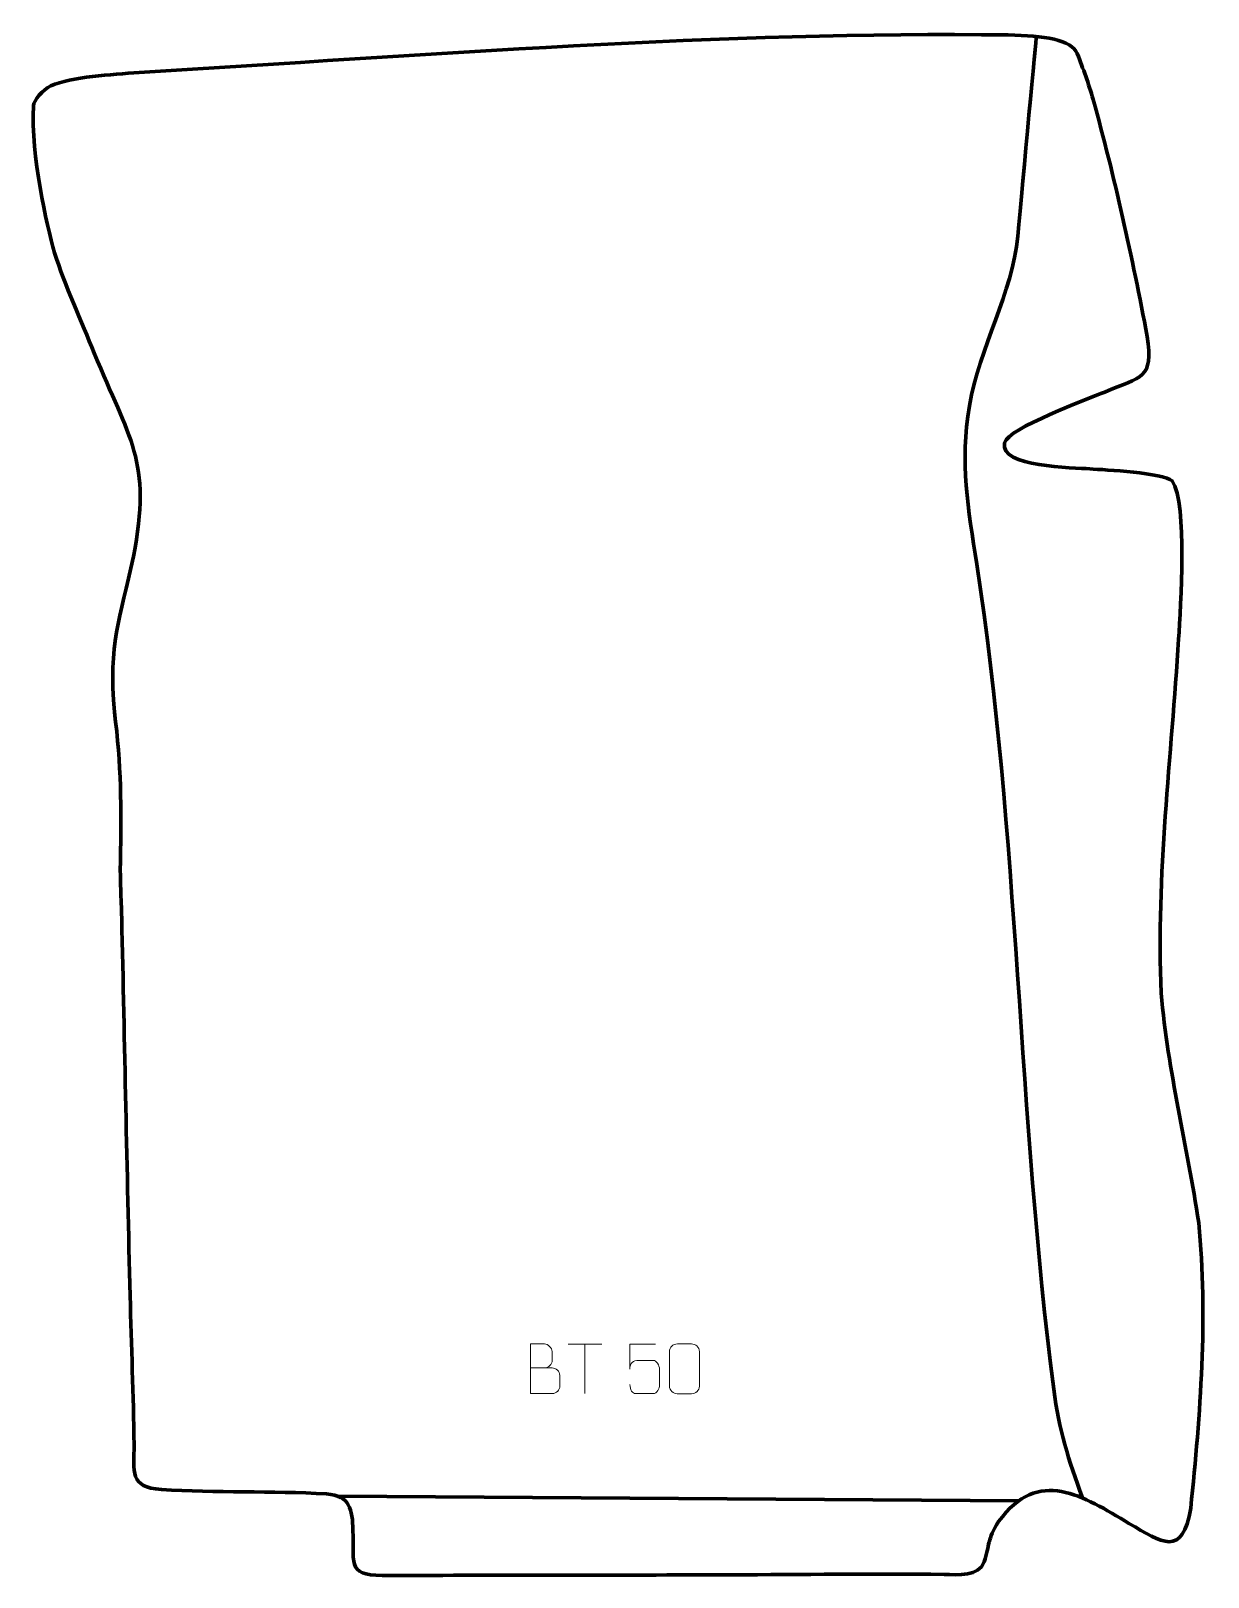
# Model space of a CAD drawing. Header units: millimetres. Extents: x 917 to 1509, y 12 to 789.
import ezdxf

# ---------------------------------------------------------------- set-up
doc = ezdxf.new("R2010")
doc.units = ezdxf.units.MM
doc.header["$MEASUREMENT"] = 0
doc.layers.add('layer 2', color=7, linetype='Continuous')
doc.layers.add('layer 3', color=7, linetype='Continuous')

msp = doc.modelspace()

# ---------------------------------------------------------------- linework, layer by layer
at = {"layer": 'layer 2', "color": 142, "lineweight": 158}
msp.add_open_spline([(1445.6705, 52.0232), (1438.6101, 71.357), (1433.9547, 86.0443), (1431.2759, 106.6314), (1431.2759, 106.6314), (1413.3813, 244.1582), (1413.5131, 386.2715), (1392.5609, 521.2268), (1392.5609, 521.2268), (1388.2025, 549.1722), (1384.0784, 572.3451), (1388.8827, 600.7781), (1388.8827, 600.7781), (1393.9272, 630.6332), (1410.6095, 657.3649), (1413.1993, 686.03), (1413.1993, 686.03), (1415.7891, 714.6951), (1422.481, 786.4477), (1422.481, 786.4477)], degree=3, knots=[0, 0, 0, 0, 0.16666667, 0.16666667, 0.16666667, 0.16666667, 0.33333333, 0.33333333, 0.33333333, 0.33333333, 0.5, 0.5, 0.5, 0.5, 0.66666667, 0.66666667, 0.66666667, 0.66666667, 1, 1, 1, 1], dxfattribs=at)
at = {"layer": 'layer 2', "color": 250, "lineweight": 9}
for points, knots in [([(1168.3523, 117.4262), (1171.9909, 117.4266), (1175.578, 117.4266), (1179.2174, 117.4262), (1179.2174, 117.4262), (1181.1928, 117.4089), (1183.1164, 115.6728), (1183.1164, 113.6232), (1183.1164, 113.6232), (1183.116, 112.4946), (1183.116, 109.4452), (1183.1164, 108.3163), (1183.1164, 108.3163), (1183.134, 106.4584), (1181.5919, 104.4445), (1179.2704, 104.4614), (1179.2704, 104.4614), (1175.6306, 104.4618), (1171.9912, 104.4618), (1168.3523, 104.4614), (1168.3523, 104.4614), (1168.3523, 112.7797), (1168.3523, 121.0975), (1168.3523, 129.415), (1168.3523, 129.415), (1170.726, 129.415), (1173.1001, 129.415), (1175.4743, 129.415), (1175.4743, 129.415), (1177.1551, 129.4326), (1179.2519, 127.5221), (1179.2696, 125.5597), (1179.2696, 125.5597), (1179.2692, 123.4936), (1179.2692, 123.3476), (1179.2696, 121.2811), (1179.2696, 121.2811), (1179.2869, 119.215), (1177.4324, 117.4089), (1175.4224, 117.4262)], [0, 0, 0, 0, 0.09090909, 0.09090909, 0.09090909, 0.09090909, 0.18181818, 0.18181818, 0.18181818, 0.18181818, 0.27272727, 0.27272727, 0.27272727, 0.27272727, 0.36363636, 0.36363636, 0.36363636, 0.36363636, 0.45454545, 0.45454545, 0.45454545, 0.45454545, 0.54545455, 0.54545455, 0.54545455, 0.54545455, 0.63636364, 0.63636364, 0.63636364, 0.63636364, 0.72727273, 0.72727273, 0.72727273, 0.72727273, 0.81818182, 0.81818182, 0.81818182, 0.81818182, 1, 1, 1, 1]), ([(1231.1286, 129.393), (1231.1286, 129.393), (1218.2769, 129.393), (1218.2769, 129.393), (1218.2769, 129.393), (1218.2772, 125.1624), (1218.2772, 120.9315), (1218.2769, 116.7003), (1218.2769, 116.7003), (1218.2766, 120.0104), (1219.9076, 121.0822), (1222.7196, 121.1427), (1222.7196, 121.1427), (1225.1592, 121.143), (1227.5987, 121.143), (1230.0379, 121.1427), (1230.0379, 121.1427), (1231.6877, 121.1495), (1233.1626, 118.769), (1233.1911, 116.7003), (1233.1911, 116.7003), (1233.1908, 114.113), (1233.1908, 111.5254), (1233.1911, 108.9377), (1233.1911, 108.9377), (1233.2373, 106.9783), (1231.7379, 104.542), (1230.112, 104.4835), (1230.112, 104.4835), (1228.1555, 104.4838), (1223.2605, 104.4838), (1221.3035, 104.4835), (1221.3035, 104.4835), (1219.458, 104.4747), (1218.3509, 106.4395), (1218.3301, 108.9906)], [0, 0, 0, 0, 0.1, 0.1, 0.1, 0.1, 0.2, 0.2, 0.2, 0.2, 0.3, 0.3, 0.3, 0.3, 0.4, 0.4, 0.4, 0.4, 0.5, 0.5, 0.5, 0.5, 0.6, 0.6, 0.6, 0.6, 0.7, 0.7, 0.7, 0.7, 0.8, 0.8, 0.8, 0.8, 1, 1, 1, 1]), ([(1242.1538, 129.4375), (1244.5199, 129.4375), (1246.8864, 129.4375), (1249.2529, 129.4375), (1249.2529, 129.4375), (1251.2334, 129.4731), (1253.2594, 127.9788), (1253.2865, 125.5367), (1253.2865, 125.5367), (1253.2861, 119.7793), (1253.2861, 114.0215), (1253.2865, 108.2633), (1253.2865, 108.2633), (1253.1444, 105.9357), (1251.438, 104.4534), (1249.2529, 104.4426), (1249.2529, 104.4426), (1246.8805, 104.443), (1244.5081, 104.443), (1242.1361, 104.4426), (1242.1361, 104.4426), (1240.1776, 104.337), (1238.1712, 106.2249), (1238.1826, 108.2459), (1238.1826, 108.2459), (1238.183, 114.0265), (1238.183, 119.8068), (1238.1826, 125.5866), (1238.1826, 125.5866), (1238.1869, 127.7286), (1239.964, 129.4511), (1242.1538, 129.4375)], [0, 0, 0, 0, 0.11111111, 0.11111111, 0.11111111, 0.11111111, 0.22222222, 0.22222222, 0.22222222, 0.22222222, 0.33333333, 0.33333333, 0.33333333, 0.33333333, 0.44444444, 0.44444444, 0.44444444, 0.44444444, 0.55555556, 0.55555556, 0.55555556, 0.55555556, 0.66666667, 0.66666667, 0.66666667, 0.66666667, 0.77777778, 0.77777778, 0.77777778, 0.77777778, 1, 1, 1, 1])]:
    msp.add_open_spline(points, degree=3, knots=knots, dxfattribs=at)
for points in [[(1187.2409, 129.3915), (1187.2409, 129.3915), (1204.2281, 129.3915), (1204.2281, 129.3915)], [(1195.7347, 104.4615), (1195.7347, 104.4615), (1195.7347, 129.415), (1195.7347, 129.415)]]:
    msp.add_open_spline(points, degree=3, dxfattribs=at)
at = {"layer": 'layer 2', "color": 142, "lineweight": 158}
msp.add_open_spline([(1413.6471, 50.5929), (1413.6471, 50.5929), (1071.7197, 52.8879), (1071.7197, 52.8879)], degree=3, dxfattribs=at)
at = {"layer": 'layer 3', "color": 242, "lineweight": 158}
msp.add_open_spline([(971.7729, 768.3913), (957.7781, 767.177), (937.8913, 766.2593), (927.3882, 761.6262), (927.3882, 761.6262), (923.4005, 759.8672), (918.7785, 754.0958), (918.6569, 751.6139), (918.6569, 751.6139), (917.408, 726.1294), (925.2725, 692.1366), (929.2789, 677.7407), (929.2789, 677.7407), (934.5073, 661.4639), (942.7178, 643.2453), (949.2513, 627.2065), (949.2513, 627.2065), (966.687, 584.4056), (978.3816, 573.4574), (968.8819, 525.0407), (968.8819, 525.0407), (962.2271, 493.3489), (956.1965, 481.4606), (959.3861, 446.9549), (959.3861, 446.9549), (962.7012, 420.6646), (962.9529, 398.7493), (962.3569, 372.36), (962.3569, 372.36), (962.1463, 363.0406), (962.7945, 352.9367), (963.007, 343.5489), (963.007, 343.5489), (964.4373, 280.2085), (965.6868, 216.8637), (967.2383, 153.526), (967.2383, 153.526), (967.8455, 128.7369), (968.8977, 103.5201), (969.2189, 78.798), (969.2189, 78.798), (969.3925, 65.4002), (966.5683, 57.3242), (982.9578, 56.2719), (982.9578, 56.2719), (1010.3967, 54.5102), (1038.3402, 55.7006), (1065.9471, 54.066), (1065.9471, 54.066), (1077.5973, 53.2723), (1078.9493, 46.2629), (1079.1916, 35.7771), (1079.1916, 35.7771), (1079.6216, 17.168), (1076.1862, 12.8087), (1097.6386, 13.0985), (1097.6386, 13.0985), (1154.7818, 13.2503), (1211.9244, 13.244), (1269.0671, 13.4057), (1269.0671, 13.4057), (1304.5987, 13.508), (1340.7084, 14.0657), (1376.17, 13.6085), (1376.17, 13.6085), (1383.1741, 13.518), (1393.6627, 12.2858), (1396.2886, 19.9191), (1396.2886, 19.9191), (1399.2261, 28.4575), (1397.6119, 31.1225), (1403.5762, 40.1436), (1403.5762, 40.1436), (1423.4139, 67.8165), (1446.0801, 53.0462), (1469.0391, 39.2722), (1469.0391, 39.2722), (1485.7986, 29.427), (1495.9369, 22.0308), (1500.0705, 46.9783), (1500.0705, 46.9783), (1504.8987, 94.1575), (1508.7818, 142.9696), (1504.0793, 190.2769), (1504.0793, 190.2769), (1498.3203, 229.188), (1488.6493, 266.0767), (1485.2017, 305.6801), (1485.2017, 305.6801), (1482.6043, 364.0241), (1490.3771, 425.2243), (1493.9957, 483.6414), (1493.9957, 483.6414), (1494.909, 500.28), (1498.6101, 551.176), (1490.7623, 563.0595), (1490.7623, 563.0595), (1486.3126, 567.2598), (1456.9834, 568.6), (1449.4567, 569.1597), (1449.4567, 569.1597), (1441.3476, 569.7958), (1403.5994, 569.9008), (1406.5381, 582.2477), (1406.5381, 582.2477), (1408.2678, 589.5152), (1448.5276, 604.3504), (1456.9142, 607.7679), (1456.9142, 607.7679), (1475.356, 615.5706), (1481.5104, 614.0783), (1478.1704, 635.7042), (1478.1704, 635.7042), (1470.7828, 675.2976), (1461.7748, 716.0211), (1451.0307, 754.828), (1451.0307, 754.828), (1448.7799, 762.6946), (1446.0354, 770.3172), (1443.0774, 777.8206), (1443.0774, 777.8206), (1440.2954, 784.8779), (1426.2937, 786.9097), (1408.3578, 787.1664), (1408.3578, 787.1664), (1265.4177, 789.2117), (1114.5411, 776.7734), (971.7729, 768.3913)], degree=3, knots=[0, 0, 0, 0, 0.03030303, 0.03030303, 0.03030303, 0.03030303, 0.06060606, 0.06060606, 0.06060606, 0.06060606, 0.09090909, 0.09090909, 0.09090909, 0.09090909, 0.12121212, 0.12121212, 0.12121212, 0.12121212, 0.15151515, 0.15151515, 0.15151515, 0.15151515, 0.18181818, 0.18181818, 0.18181818, 0.18181818, 0.21212121, 0.21212121, 0.21212121, 0.21212121, 0.24242424, 0.24242424, 0.24242424, 0.24242424, 0.27272727, 0.27272727, 0.27272727, 0.27272727, 0.3030303, 0.3030303, 0.3030303, 0.3030303, 0.33333333, 0.33333333, 0.33333333, 0.33333333, 0.36363636, 0.36363636, 0.36363636, 0.36363636, 0.39393939, 0.39393939, 0.39393939, 0.39393939, 0.42424242, 0.42424242, 0.42424242, 0.42424242, 0.45454545, 0.45454545, 0.45454545, 0.45454545, 0.48484848, 0.48484848, 0.48484848, 0.48484848, 0.51515152, 0.51515152, 0.51515152, 0.51515152, 0.54545455, 0.54545455, 0.54545455, 0.54545455, 0.57575758, 0.57575758, 0.57575758, 0.57575758, 0.60606061, 0.60606061, 0.60606061, 0.60606061, 0.63636364, 0.63636364, 0.63636364, 0.63636364, 0.66666667, 0.66666667, 0.66666667, 0.66666667, 0.6969697, 0.6969697, 0.6969697, 0.6969697, 0.72727273, 0.72727273, 0.72727273, 0.72727273, 0.75757576, 0.75757576, 0.75757576, 0.75757576, 0.78787879, 0.78787879, 0.78787879, 0.78787879, 0.81818182, 0.81818182, 0.81818182, 0.81818182, 0.84848485, 0.84848485, 0.84848485, 0.84848485, 0.87878788, 0.87878788, 0.87878788, 0.87878788, 0.90909091, 0.90909091, 0.90909091, 0.90909091, 0.93939394, 0.93939394, 0.93939394, 0.93939394, 1, 1, 1, 1], dxfattribs=at)

doc.saveas('drawing.dxf')
